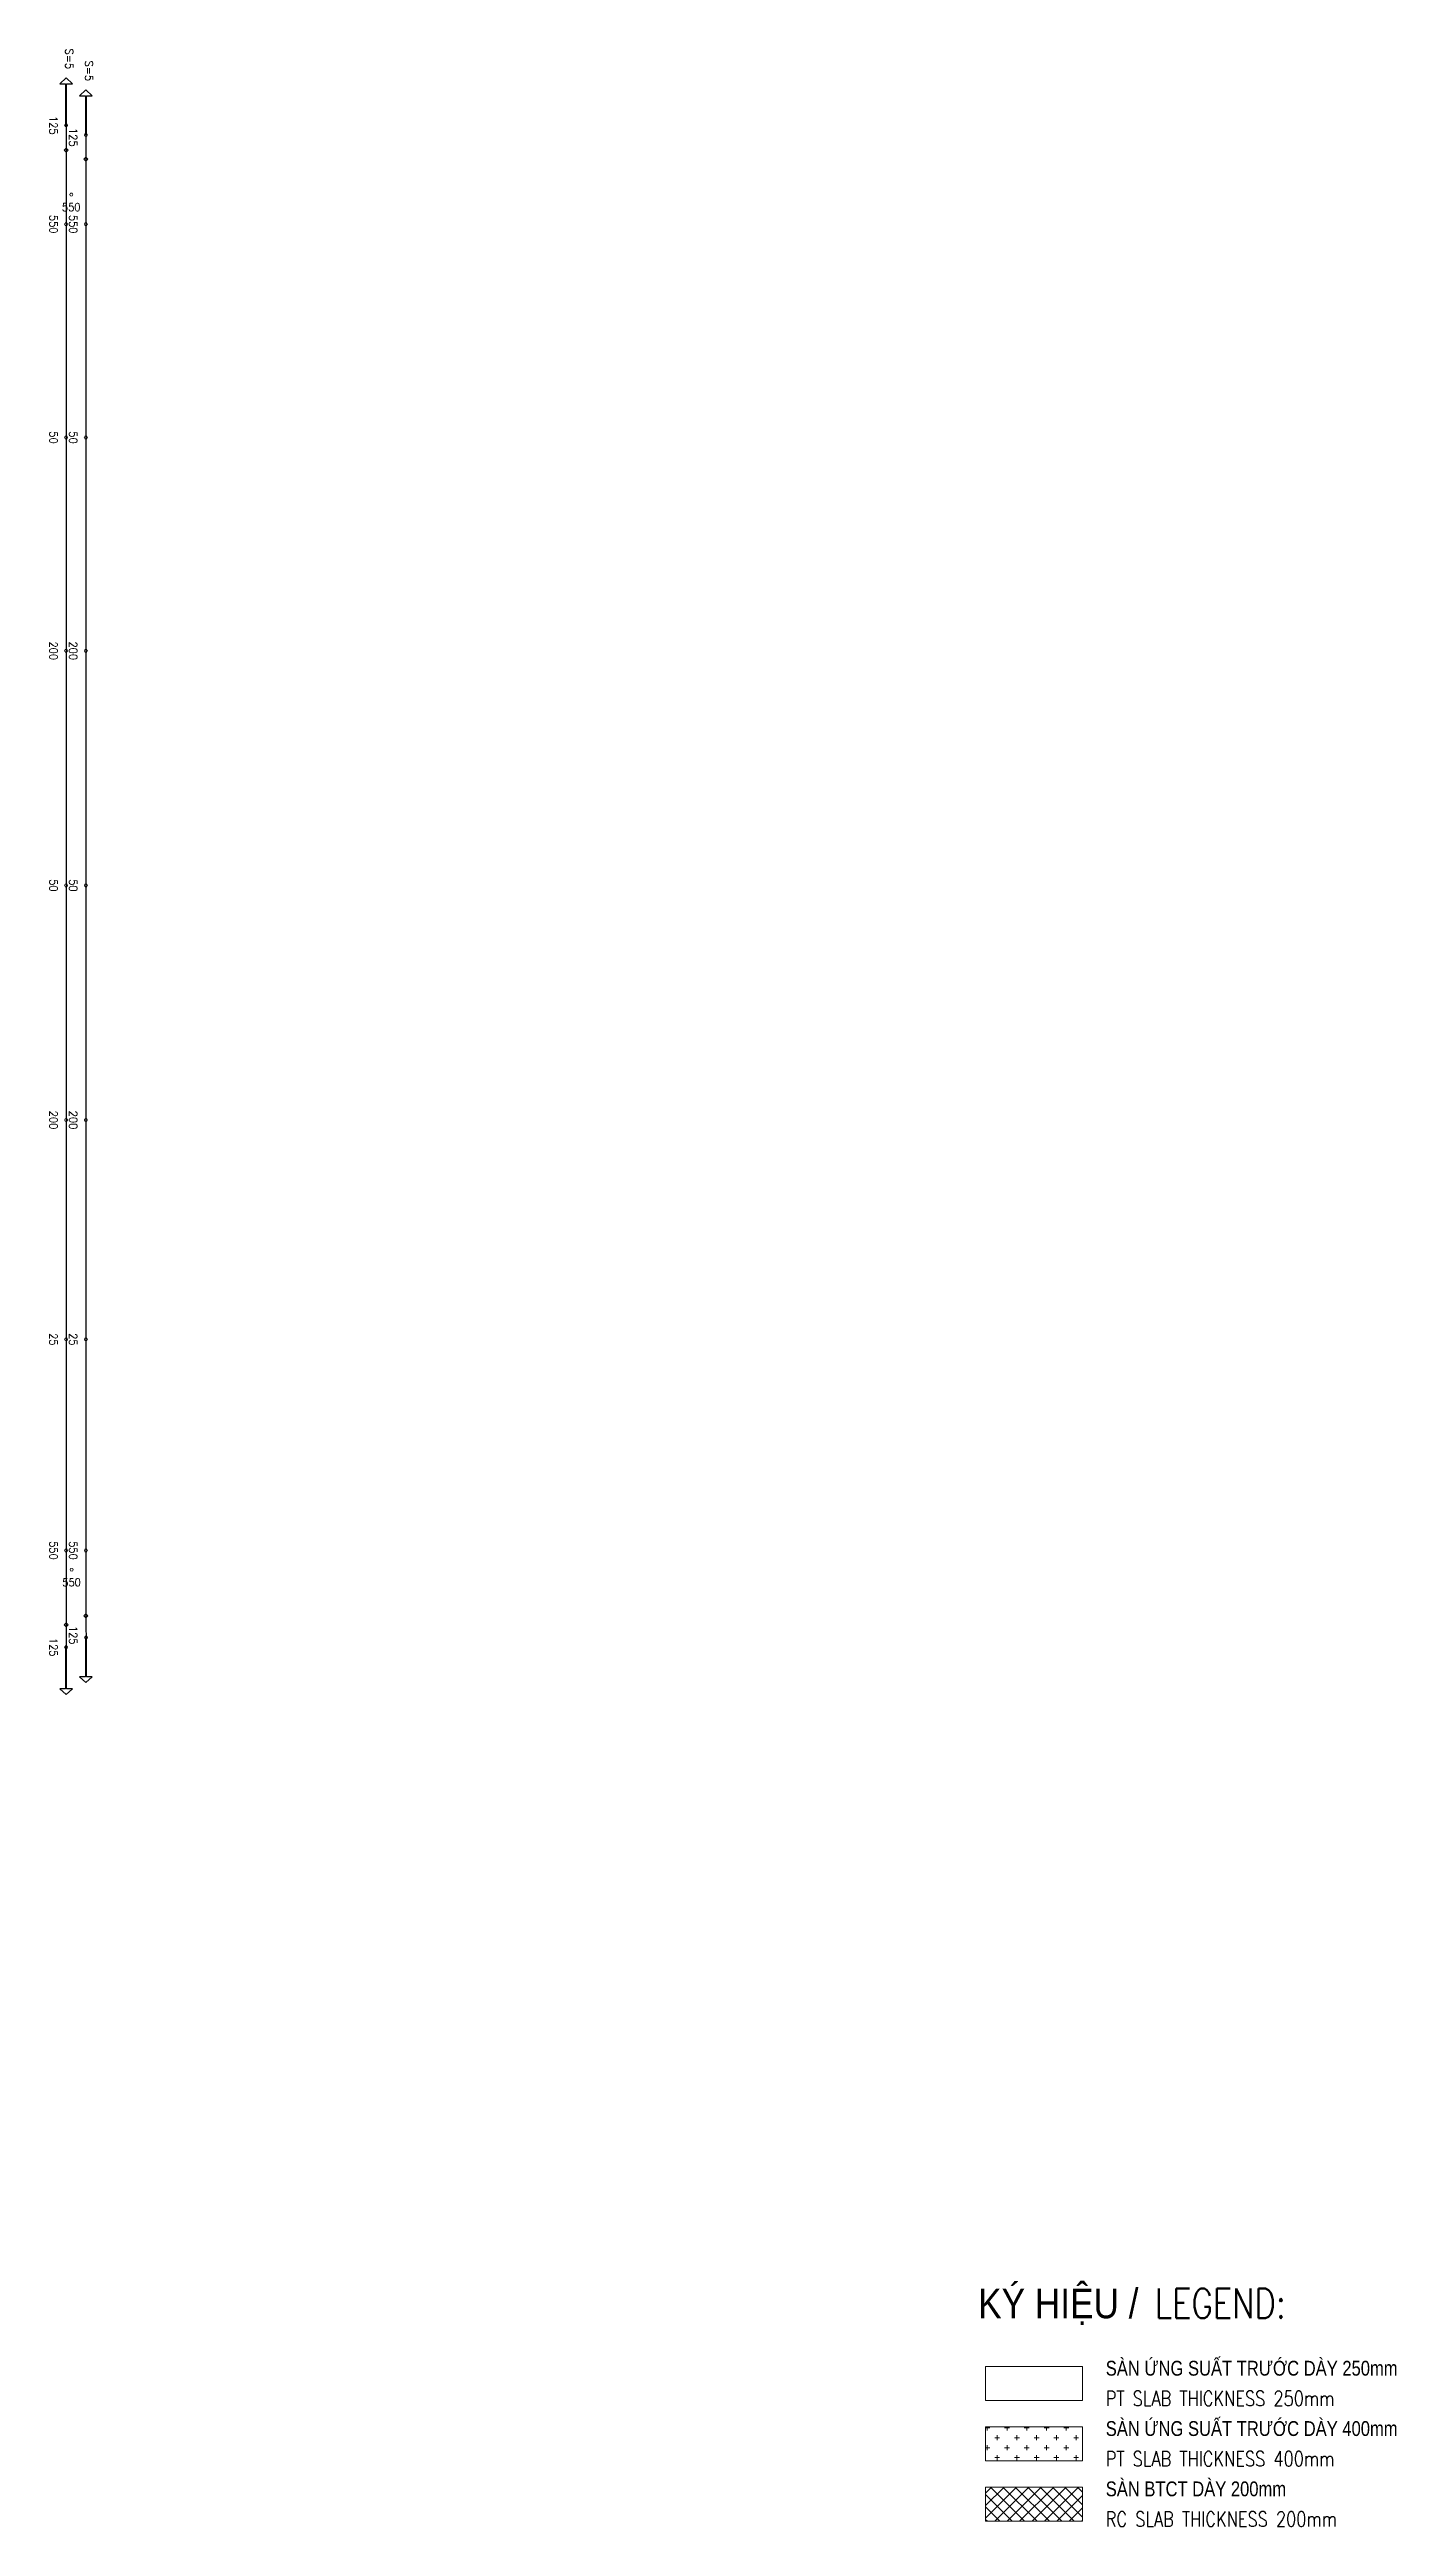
# Model space of a CAD drawing. Header units: millimetres. Extents: x -179076 to 505271, y -18667 to 80933.
# Drawn here: x 471183 to 505271, y 16507 to 79169 of the extents above; entities that cross this region are included whole.
import ezdxf
from ezdxf.enums import TextEntityAlignment as Align

# ---------------------------------------------------------------- set-up
doc = ezdxf.new("R2010")
doc.units = ezdxf.units.MM
doc.layers.get('0').update_dxf_attribs({"lineweight": 20})
doc.layers.add('Current_plane_Tendon', color=7, linetype='Continuous', true_color=0xab0000)
for name, color, linetype, lineweight in [('NDC_S_CONTINUOUS', 3, 'Continuous', 20), ('NDC_S_ENG TEXT', 2, 'Continuous', 20), ('NDC_S_HATCH MATERIAL', 8, 'Continuous', 13), ('NDC_S_VN TEXT', 7, 'Continuous', 20)]:
    doc.layers.add(name, color=color, linetype=linetype, lineweight=lineweight)
doc.styles.add('NDC_EN TXT', font='romans.shx', dxfattribs={"width": 0.8})
doc.styles.add('NDC_VIE TXT', font='arial.ttf', dxfattribs={"width": 0.8})
doc.styles.get("Standard").update_dxf_attribs({"font": 'arial.ttf'})

# ---------------------------------------------------------------- blocks, each defined once
blk = doc.blocks.new('A$Cc1cc997c')
at = {"layer": 'Current_plane_Tendon', "color": 14, "linetype": 'Continuous', "true_color": 0xab0000}
for points, elevation in [([(58263, -449), (58263, 601), (58413, 601), (58251, 751), (58089, 601), (58239, 601), (58239, -449)], -112), ([(58763, -692), (58763, 297), (58913, 297), (58751, 447), (58589, 297), (58739, 297), (58739, -692)], -112), ([(58301, -1078), (58251, -1028), (58201, -1078), (58251, -1128), (58301, -1078)], 13), ([(58801, -1306), (58751, -1256), (58701, -1306), (58751, -1356), (58801, -1306)], 13), ([(58801, -38158), (58751, -38108), (58701, -38158), (58751, -38208), (58801, -38158)], 13), ([(58301, -38386), (58251, -38336), (58201, -38386), (58251, -38436), (58301, -38386)], 13), ([(58744, -38704), (58739, -39696), (58589, -39696), (58751, -39846), (58913, -39696), (58763, -39696), (58768, -38704)], -112), ([(58239, -38949), (58239, -39999), (58089, -39999), (58251, -40149), (58413, -39999), (58263, -39999), (58263, -38949)], -112)]:
    blk.add_lwpolyline(points, close=True, dxfattribs=dict(at, elevation=elevation))
for points, elevation in [([(58291, -449, 20, 20, 0), (58271, -414, 20, 20, 0), (58231, -414, 20, 20, 0), (58211, -449, 20, 20, 0), (58231, -484, 20, 20, 0), (58271, -484, 20, 20, 0)], -112), ([(58791, -692, 20, 20, 0), (58771, -657, 20, 20, 0), (58731, -657, 20, 20, 0), (58711, -692, 20, 20, 0), (58731, -726, 20, 20, 0), (58771, -726, 20, 20, 0)], -112), ([(58422, -2200, 20, 20, 0), (58402, -2165, 20, 20, 0), (58362, -2165, 20, 20, 0), (58342, -2200, 20, 20, 0), (58362, -2234, 20, 20, 0), (58402, -2234, 20, 20, 0)], -50), ([(58291, -2950, 20, 20, 0), (58271, -2916, 20, 20, 0), (58231, -2916, 20, 20, 0), (58211, -2950, 20, 20, 0), (58231, -2985, 20, 20, 0), (58271, -2985, 20, 20, 0)], -50), ([(58791, -2950, 20, 20, 0), (58771, -2916, 20, 20, 0), (58731, -2916, 20, 20, 0), (58711, -2950, 20, 20, 0), (58731, -2985, 20, 20, 0), (58771, -2985, 20, 20, 0)], -50), ([(58291, -8346, 20, 20, 0), (58271, -8311, 20, 20, 0), (58231, -8311, 20, 20, 0), (58211, -8346, 20, 20, 0), (58231, -8381, 20, 20, 0), (58271, -8381, 20, 20, 0)], -200), ([(58791, -8346, 20, 20, 0), (58771, -8311, 20, 20, 0), (58731, -8311, 20, 20, 0), (58711, -8346, 20, 20, 0), (58731, -8381, 20, 20, 0), (58771, -8381, 20, 20, 0)], -200), ([(58291, -13742, 20, 20, 0), (58271, -13707, 20, 20, 0), (58231, -13707, 20, 20, 0), (58211, -13742, 20, 20, 0), (58231, -13776, 20, 20, 0), (58271, -13776, 20, 20, 0)], -50), ([(58791, -13742, 20, 20, 0), (58771, -13707, 20, 20, 0), (58731, -13707, 20, 20, 0), (58711, -13742, 20, 20, 0), (58731, -13776, 20, 20, 0), (58771, -13776, 20, 20, 0)], -50), ([(58291, -19677, 20, 20, 0), (58271, -19642, 20, 20, 0), (58231, -19642, 20, 20, 0), (58211, -19677, 20, 20, 0), (58231, -19712, 20, 20, 0), (58271, -19712, 20, 20, 0)], -200), ([(58791, -19677, 20, 20, 0), (58771, -19642, 20, 20, 0), (58731, -19642, 20, 20, 0), (58711, -19677, 20, 20, 0), (58731, -19712, 20, 20, 0), (58771, -19712, 20, 20, 0)], -200), ([(58291, -25612, 20, 20, 0), (58271, -25578, 20, 20, 0), (58231, -25578, 20, 20, 0), (58211, -25612, 20, 20, 0), (58231, -25647, 20, 20, 0), (58271, -25647, 20, 20, 0)], -50), ([(58791, -25612, 20, 20, 0), (58771, -25578, 20, 20, 0), (58731, -25578, 20, 20, 0), (58711, -25612, 20, 20, 0), (58731, -25647, 20, 20, 0), (58771, -25647, 20, 20, 0)], -50), ([(58291, -31162, 20, 20, 0), (58271, -31128, 20, 20, 0), (58231, -31128, 20, 20, 0), (58211, -31162, 20, 20, 0), (58231, -31197, 20, 20, 0), (58271, -31197, 20, 20, 0)], -225), ([(58791, -31162, 20, 20, 0), (58771, -31128, 20, 20, 0), (58731, -31128, 20, 20, 0), (58711, -31162, 20, 20, 0), (58731, -31197, 20, 20, 0), (58771, -31197, 20, 20, 0)], -225), ([(58291, -36501, 20, 20, 0), (58271, -36467, 20, 20, 0), (58231, -36467, 20, 20, 0), (58211, -36501, 20, 20, 0), (58231, -36536, 20, 20, 0), (58271, -36536, 20, 20, 0)], -37), ([(58431, -36989, 20, 20, 0), (58411, -36954, 20, 20, 0), (58371, -36954, 20, 20, 0), (58351, -36989, 20, 20, 0), (58371, -37024, 20, 20, 0), (58411, -37024, 20, 20, 0)], -37), ([(58791, -36501, 20, 20, 0), (58771, -36467, 20, 20, 0), (58731, -36467, 20, 20, 0), (58711, -36501, 20, 20, 0), (58731, -36536, 20, 20, 0), (58771, -36536, 20, 20, 0)], -37), ([(58796, -38704, 20, 20, 0), (58776, -38669, 20, 20, 0), (58736, -38669, 20, 20, 0), (58716, -38704, 20, 20, 0), (58736, -38738, 20, 20, 0), (58776, -38738, 20, 20, 0)], -112), ([(58291, -38949, 20, 20, 0), (58271, -38915, 20, 20, 0), (58231, -38915, 20, 20, 0), (58211, -38949, 20, 20, 0), (58231, -38984, 20, 20, 0), (58271, -38984, 20, 20, 0)], -112)]:
    blk.add_lwpolyline(points, format="xyseb", close=True, dxfattribs=dict(at, elevation=elevation))
for points in [[(58251, -254, -137), (58251, -483, -124), (58251, -712, -112), (58251, -941, -101), (58251, -1170, -92), (58251, -1399, -84), (58251, -1806, -65), (58251, -2035, -60), (58251, -2264, -56), (58251, -2492, -52), (58251, -2721, -51), (58251, -2950, -50)], [(58751, -558, -137), (58751, -698, -139), (58751, -961, -112), (58751, -1162, -101), (58751, -1363, -92), (58751, -1564, -84), (58751, -1944, -65), (58751, -2145, -60), (58751, -2346, -56), (58751, -2548, -52), (58751, -2749, -51), (58751, -2950, -50)], [(58251, -2950, -50), (58251, -3625, -55), (58251, -4299, -69), (58251, -4974, -92), (58251, -5648, -125), (58251, -6323, -158), (58251, -6997, -181), (58251, -7671, -195), (58251, -8346, -200), (58251, -9020, -195), (58251, -9695, -181), (58251, -10369, -158), (58251, -11044, -125), (58251, -11718, -92), (58251, -12393, -69), (58251, -13067, -55), (58251, -13742, -50)], [(58751, -2950, -50), (58751, -3625, -55), (58751, -4299, -69), (58751, -4974, -92), (58751, -5648, -125), (58751, -6323, -158), (58751, -6997, -181), (58751, -7671, -195), (58751, -8346, -200), (58751, -9020, -195), (58751, -9695, -181), (58751, -10369, -158), (58751, -11044, -125), (58751, -11718, -92), (58751, -12393, -69), (58751, -13067, -55), (58751, -13742, -50)], [(58251, -13742, -50), (58251, -14484, -55), (58251, -15226, -69), (58251, -15967, -92), (58251, -16709, -125), (58251, -17451, -158), (58251, -18193, -181), (58251, -18935, -195), (58251, -19677, -200), (58251, -20419, -195), (58251, -21161, -181), (58251, -21903, -158), (58251, -22645, -125), (58251, -23387, -92), (58251, -24129, -69), (58251, -24871, -55), (58251, -25612, -50)], [(58751, -13742, -50), (58751, -14484, -55), (58751, -15226, -69), (58751, -15967, -92), (58751, -16709, -125), (58751, -17451, -158), (58751, -18193, -181), (58751, -18935, -195), (58751, -19677, -200), (58751, -20419, -195), (58751, -21161, -181), (58751, -21903, -158), (58751, -22645, -125), (58751, -23387, -92), (58751, -24129, -69), (58751, -24871, -55), (58751, -25612, -50)], [(58251, -25612, -50), (58251, -26306, -55), (58251, -27000, -72), (58251, -27694, -99), (58251, -28387, -138), (58251, -29081, -176), (58251, -29775, -203), (58251, -30469, -220), (58251, -31162, -225), (58251, -31856, -220), (58251, -32550, -203), (58251, -33244, -176), (58251, -33937, -138), (58251, -34631, -99), (58251, -35325, -72), (58251, -36019, -55), (58251, -36712, -50)], [(58751, -25612, -50), (58751, -26306, -55), (58751, -27000, -72), (58751, -27694, -99), (58751, -28387, -138), (58751, -29081, -176), (58751, -29775, -203), (58751, -30469, -220), (58751, -31162, -225), (58751, -31856, -220), (58751, -32550, -203), (58751, -33244, -176), (58751, -33937, -138), (58751, -34631, -99), (58751, -35325, -72), (58751, -36019, -55), (58751, -36712, -50)], [(58251, -36501, -37), (58251, -36727, -37), (58251, -36952, -40), (58251, -37178, -43), (58251, -37403, -49), (58251, -37629, -55), (58251, -38047, -76), (58251, -38273, -86), (58251, -38498, -97), (58251, -38724, -110), (58251, -38949, -124)], [(58751, -36501, -37), (58751, -36696, -37), (58751, -36891, -40), (58751, -37087, -43), (58751, -37282, -49), (58751, -37477, -55), (58751, -37672, -64), (58751, -38060, -86), (58751, -38255, -97), (58751, -38450, -110), (58756, -38704, -12)]]:
    blk.add_polyline3d(points, dxfattribs=at)
at = {"layer": 'Current_plane_Tendon', "color": 14, "linetype": 'Continuous', "true_color": 0xab0000, "char_height": 200, "attachment_point": 5, "rotation": 270}
for s, insert in [('\\FSTANDARD.shx;\xa0S=5', (58331, 1283, 1)), ('\\FSTANDARD.shx;\xa0S=5', (58831, 979, 1)), ('\\FSTANDARD.shx;125', (57931, -449, -124)), ('\\FSTANDARD.shx;125', (58431, -753, -124)), ('\\FSTANDARD.shx;550', (57931, -2950, -50)), ('\\FSTANDARD.shx;550', (58431, -2950, -50)), ('\\FSTANDARD.shx;50', (57931, -8346, -200)), ('\\FSTANDARD.shx;50', (58431, -8346, -200)), ('\\FSTANDARD.shx;200', (57931, -13742, -50)), ('\\FSTANDARD.shx;200', (58431, -13742, -50)), ('\\FSTANDARD.shx;50', (57931, -19677, -200)), ('\\FSTANDARD.shx;50', (58431, -19677, -200)), ('\\FSTANDARD.shx;200', (57931, -25612, -50)), ('\\FSTANDARD.shx;200', (58431, -25612, -50)), ('\\FSTANDARD.shx;25', (57931, -31162, -225)), ('\\FSTANDARD.shx;25', (58431, -31162, -225)), ('\\FSTANDARD.shx;550', (57931, -36501, -37)), ('\\FSTANDARD.shx;550', (58431, -36501, -37)), ('\\FSTANDARD.shx;125', (57931, -38949, -124)), ('\\FSTANDARD.shx;125', (58431, -38646, -124))]:
    blk.add_mtext(s, dxfattribs=dict(at, insert=insert))
at = {"layer": 'Current_plane_Tendon', "color": 14, "linetype": 'Continuous', "true_color": 0xab0000, "char_height": 200, "attachment_point": 5}
for insert in [(58382, -2520, -50), (58391, -37309, -37)]:
    blk.add_mtext('\\FSTANDARD.shx;550', dxfattribs=dict(at, insert=insert))
blk = doc.blocks.new('A$C31556b06')
at = {"layer": 'NDC_S_VN TEXT'}
blk.add_blockref('A$Cc1cc997c', (141359, -19428), dxfattribs=at)

msp = doc.modelspace()

# ---------------------------------------------------------------- hatches: boundary and pattern name
at = {"layer": 'NDC_S_HATCH MATERIAL', "ltscale": 500}
h = msp.add_hatch(dxfattribs=at)
h.set_pattern_fill('CROSS', color=256, scale=1000, pattern_type=2)
h.set_pattern_definition([(0, (387351.86, 0), (250, 250), [125, -375]), (90, (387414.36, -62.5), (-250, 250), [125, -375])])
h.paths.add_polyline_path([(494869.2, 19030.1), (494869.2, 18166), (497327.5, 18166), (497327.5, 19030.1)])
h = msp.add_hatch(dxfattribs=at)
h.set_pattern_fill('ANSI37', color=256, scale=70)
h.set_pattern_definition([(45, (389873.8, -1212.4), (-157.1545, 157.1545), []), (135, (389873.8, -1212.4), (-157.1545, -157.1545), [])])
h.paths.add_polyline_path([(494869.2, 17504.1), (494869.2, 16640), (497327.5, 16640), (497327.5, 17504.1)])

# ---------------------------------------------------------------- linework, layer by layer
at = {"layer": 'NDC_S_CONTINUOUS'}
for points in [[(494869.2, 20556.1), (497327.5, 20556.1), (497327.5, 19692), (494869.2, 19692)], [(494869.2, 19030.1), (497327.5, 19030.1), (497327.5, 18166), (494869.2, 18166)], [(494869.2, 17504.1), (497327.5, 17504.1), (497327.5, 16640), (494869.2, 16640)]]:
    msp.add_lwpolyline(points, close=True, dxfattribs=at)

# ---------------------------------------------------------------- block references
msp.add_blockref('A$C31556b06', (271992.5, 97128))

# ---------------------------------------------------------------- texts
at = {"layer": 'NDC_S_ENG TEXT', "attachment_point": 1, "line_spacing_factor": 0.7, "style": 'NDC_EN TXT'}
for s, insert, char_height in [('LEGEND:', (499156.1, 22523.6), 750), ('PT SLAB THICKNESS 250mm', (497913.4, 19934.3), 375), ('PT SLAB THICKNESS 400mm', (497913.4, 18408.3), 375), ('RC SLAB THICKNESS 200mm', (497913.4, 16882.3), 375)]:
    msp.add_mtext_dynamic_manual_height_columns(s, width=11151.525, gutter_width=10, heights=[0], dxfattribs=dict(at, insert=insert, char_height=char_height))
at = {"layer": 'NDC_S_VN TEXT', "style": 'NDC_VIE TXT', "width": 0.85}
msp.add_text('KÝ HIỆU /', height=750, dxfattribs=at).set_placement((494684, 22523.6), align=Align.TOP_LEFT)
at = {"layer": 'NDC_S_VN TEXT', "char_height": 375, "attachment_point": 1, "style": 'NDC_VIE TXT'}
for s, insert in [('SÀN ỨNG SUẤT TRƯỚC DÀY 250mm', (497913.4, 20697.7)), ('SÀN ỨNG SUẤT TRƯỚC DÀY 400mm', (497913.4, 19171.7)), ('SÀN BTCT DÀY 200mm', (497913.4, 17645.7))]:
    msp.add_mtext_dynamic_manual_height_columns(s, width=8485.707, gutter_width=10, heights=[0], dxfattribs=dict(at, insert=insert))

doc.saveas('drawing.dxf')
